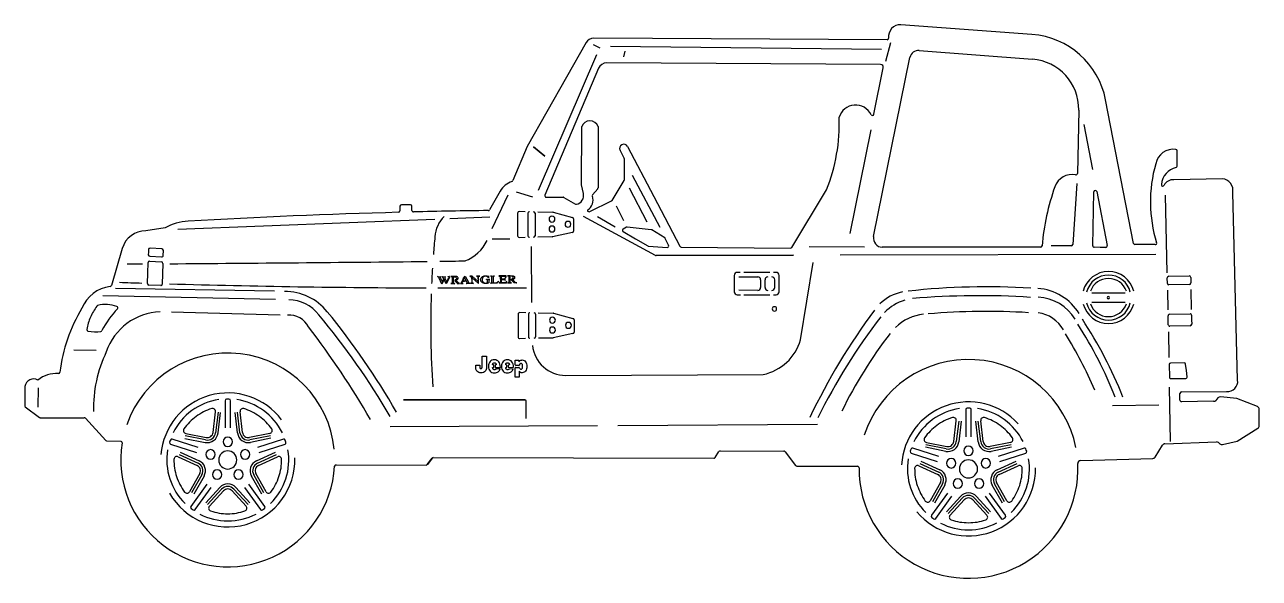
# Model space of a CAD drawing. Extents: x 0 to 420, y 0 to 188.
import ezdxf

# ---------------------------------------------------------------- set-up
doc = ezdxf.new("R2010")
doc.units = 0

msp = doc.modelspace()

# ---------------------------------------------------------------- linework, layer by layer
at = {"layer": 'BY_11'}
for p, q in [((342.619, 185.099), (298.004, 188.435)), ((190.938, 182.319), (170.91, 147.022)), ((193.369, 181.693), (195.619, 180.524)), ((293.334, 183.298), (193.564, 183.84)), ((199.291, 181.101), (291.447, 180.137)), ((294.513, 182.282), (292.778, 175.92)), ((194.489, 178.22), (174.648, 131.988)), ((204.091, 179.389), (203.685, 177.469)), ((288.748, 116.3), (301.098, 177.279)), ((304.271, 179.674), (323.518, 178.182)), ((323.518, 178.182), (342.765, 176.69)), ((195.16, 173.591), (176.945, 130.409)), ((291.065, 174.919), (197.94, 175.425)), ((288.84, 157.923), (292.04, 173.721)), ((377.152, 113.969), (367.671, 162.832)), ((358.503, 159.39), (358.062, 137.783)), ((189.429, 133.881), (189.449, 153.812)), ((195.01, 153.812), (195.01, 132.934)), ((287.787, 152.627), (280.663, 117.37)), ((360.258, 154.448), (363.178, 139.192)), ((170.91, 147.022), (166.042, 135.354)), ((205.05, 147.015), (213.938, 130.01)), ((173.083, 146.818), (176.914, 143.702)), ((176.914, 143.702), (173.083, 146.818)), ((203.912, 142.953), (202.489, 145.676)), ((392.02, 140.326), (392.02, 145.463)), ((203.969, 135.67), (203.969, 142.721)), ((199.807, 128.647), (203.897, 135.411)), ((206.656, 137.206), (216.014, 119.484)), ((357.886, 134.431), (356.473, 113.654)), ((407.363, 136.006), (390.875, 135.662)), ((161.719, 131.827), (158.126, 125.427)), ((159.022, 119.042), (164.418, 130.525)), ((167.198, 131.519), (172.679, 129.818)), ((190.036, 130.995), (189.429, 133.881)), ((194.891, 132.611), (193.171, 130.579)), ((211.714, 121.219), (205.74, 132.741)), ((260.919, 112.64), (272.709, 132.186)), ((363.304, 113.166), (363.678, 131.528)), ((364.669, 131.613), (368.234, 113.239)), ((388.608, 103.944), (388.051, 130.377)), ((412.572, 67.472), (410.912, 131.311)), ((127.642, 126.612), (127.642, 125.067)), ((129.68, 127.112), (128.142, 127.112)), ((131.218, 127.112), (129.68, 127.112)), ((131.718, 125.196), (131.718, 126.612)), ((177.405, 129.714), (183.178, 129.714)), ((183.429, 129.647), (187.374, 127.359)), ((192.185, 124.825), (199.599, 128.456)), ((203.836, 121.716), (201.243, 126.677)), ((213.938, 130.01), (222.827, 113.006)), ((52.127, 118.853), (139.544, 122.284)), ((144.56, 122.481), (158.238, 123.018)), ((167.663, 124.327), (167.663, 116.531)), ((170.277, 124.777), (168.17, 124.827)), ((171.183, 124.276), (171.183, 116.579)), ((173.582, 124.256), (173.582, 116.598)), ((174.496, 124.717), (179.597, 124.663)), ((179.722, 124.646), (186.33, 122.843)), ((186.699, 122.361), (186.699, 118.185)), ((189.927, 123.277), (214.493, 109.941)), ((191.479, 124.979), (191.715, 124.842)), ((200.852, 119.521), (194.832, 123.057)), ((47.759, 119.283), (41.223, 118.277)), ((186.307, 117.697), (179.551, 116.196)), ((203.533, 117.989), (207.723, 115.559)), ((204.677, 119.47), (203.547, 118.862)), ((213.062, 118.628), (204.97, 119.527)), ((217.684, 115.908), (213.264, 118.56)), ((158.996, 115.589), (164.973, 115.589)), ((168.17, 116.031), (170.214, 116.079)), ((179.449, 116.184), (174.575, 116.138)), ((207.723, 115.559), (211.913, 113.129)), ((218.994, 113.351), (217.878, 115.694)), ((384.534, 113.564), (377.643, 113.564)), ((33.179, 112.244), (29.501, 99.679)), ((42.073, 110.998), (42.045, 110.139)), ((42.1, 111.858), (42.073, 110.998)), ((42.519, 109.624), (46.589, 109.41)), ((46.696, 112.127), (42.626, 112.341)), ((47.115, 109.894), (47.169, 111.612)), ((172.236, 112.981), (172.384, 93.827)), ((212.131, 113.063), (218.509, 112.638)), ((214.733, 109.9), (261.482, 109.948)), ((261.482, 109.948), (214.733, 109.9)), ((223.266, 112.738), (260.486, 112.398)), ((285.704, 112.694), (266.817, 112.778)), ((384.72, 110.216), (277.374, 110.016)), ((345.545, 112.71), (291.689, 112.704)), ((355.974, 113.188), (349.116, 113.208)), ((365.772, 112.65), (363.802, 112.656)), ((367.742, 112.644), (365.772, 112.65)), ((41.848, 103.89), (41.96, 107.44)), ((42.486, 107.923), (46.556, 107.709)), ((47.03, 107.194), (46.806, 100.094)), ((263.897, 81.157), (268.151, 107.533)), ((41.736, 100.34), (41.848, 103.89)), ((140.586, 102.612), (140.462, 102.687)), ((140.462, 102.687), (141.568, 102.634)), ((140.637, 102.602), (140.586, 102.612)), ((140.681, 102.588), (140.637, 102.602)), ((140.856, 102.396), (140.681, 102.588)), ((140.942, 102.212), (140.856, 102.396)), ((141.903, 100.156), (140.942, 102.212)), ((141.568, 102.634), (141.322, 102.509)), ((141.322, 102.509), (141.326, 102.437)), ((141.326, 102.437), (141.379, 102.289)), ((141.379, 102.289), (141.425, 102.184)), ((141.425, 102.184), (142.062, 100.795)), ((142.675, 101.758), (141.903, 100.156)), ((141.997, 102.638), (141.952, 102.706)), ((141.952, 102.706), (143.092, 102.653)), ((142.152, 102.61), (141.997, 102.638)), ((142.062, 100.795), (142.57, 101.991)), ((142.269, 102.541), (142.152, 102.61)), ((142.472, 102.197), (142.269, 102.541)), ((142.57, 101.991), (142.472, 102.197)), ((143.412, 100.176), (142.675, 101.758)), ((142.859, 102.553), (142.852, 102.43)), ((142.852, 102.43), (142.906, 102.266)), ((143.092, 102.653), (142.859, 102.553)), ((142.906, 102.266), (142.952, 102.159)), ((142.952, 102.159), (143.573, 100.813)), ((144.358, 102.195), (143.412, 100.176)), ((143.573, 100.813), (144.155, 102.193)), ((143.902, 102.731), (144.423, 102.738)), ((144.086, 102.651), (143.902, 102.731)), ((144.181, 102.621), (144.086, 102.651)), ((144.155, 102.193), (144.23, 102.387)), ((144.23, 102.387), (144.181, 102.621)), ((144.518, 102.601), (144.358, 102.195)), ((146.103, 102.76), (144.962, 102.745)), ((144.962, 102.745), (145.078, 102.679)), ((145.078, 102.679), (145.161, 102.675)), ((145.161, 102.675), (145.295, 102.636)), ((145.295, 102.636), (145.397, 102.5)), ((145.397, 102.5), (145.416, 102.309)), ((145.416, 102.309), (145.437, 100.701)), ((145.857, 102.581), (145.964, 102.598)), ((145.87, 101.545), (145.857, 102.581)), ((145.872, 101.429), (145.87, 101.545)), ((145.881, 100.706), (145.872, 101.429)), ((145.964, 102.598), (146.143, 102.617)), ((146.337, 102.759), (146.103, 102.76)), ((146.143, 102.617), (146.358, 102.613)), ((146.387, 101.588), (146.319, 101.304)), ((146.319, 101.304), (147.277, 100.283)), ((146.538, 102.751), (146.337, 102.759)), ((146.358, 102.613), (146.487, 102.587)), ((146.54, 101.638), (146.387, 101.588)), ((146.487, 102.587), (146.6, 102.543)), ((146.706, 102.735), (146.538, 102.751)), ((146.764, 101.79), (146.54, 101.638)), ((146.6, 102.543), (146.78, 102.403)), ((146.651, 101.486), (146.835, 101.529)), ((147.309, 100.782), (146.651, 101.486)), ((146.842, 102.711), (146.706, 102.735)), ((146.833, 101.884), (146.764, 101.79)), ((146.78, 102.403), (146.874, 102.213)), ((146.874, 101.988), (146.833, 101.884)), ((146.835, 101.529), (146.994, 101.585)), ((146.956, 102.677), (146.842, 102.711)), ((146.874, 102.213), (146.887, 102.102)), ((146.887, 102.102), (146.874, 101.988)), ((147.159, 102.573), (146.956, 102.677)), ((146.994, 101.585), (147.126, 101.652)), ((147.126, 101.652), (147.233, 101.732)), ((147.321, 102.422), (147.159, 102.573)), ((147.233, 101.732), (147.315, 101.821)), ((147.315, 101.821), (147.407, 102.022)), ((147.406, 102.237), (147.321, 102.422)), ((147.417, 102.133), (147.406, 102.237)), ((147.407, 102.022), (147.417, 102.133)), ((148.618, 100.797), (148.549, 100.672)), ((149.191, 101.892), (148.618, 100.797)), ((148.722, 100.574), (149.014, 101.138)), ((149.014, 101.138), (149.546, 101.145)), ((149.086, 101.275), (149.295, 101.672)), ((149.482, 101.28), (149.086, 101.275)), ((149.295, 101.672), (149.191, 101.892)), ((149.31, 102.118), (149.779, 102.864)), ((149.414, 101.898), (149.31, 102.118)), ((149.62, 102.288), (149.414, 101.898)), ((149.546, 101.145), (149.482, 101.28)), ((150.161, 101.289), (149.62, 102.288)), ((149.706, 101.283), (150.161, 101.289)), ((149.771, 101.148), (149.706, 101.283)), ((150.235, 101.154), (149.771, 101.148)), ((149.779, 102.864), (150.902, 100.804)), ((150.427, 100.798), (150.235, 101.154)), ((150.468, 100.717), (150.427, 100.798)), ((150.902, 100.804), (151.029, 100.599)), ((152.251, 102.839), (151.401, 102.828)), ((151.401, 102.828), (151.523, 102.758)), ((151.523, 102.758), (151.608, 102.745)), ((151.608, 102.745), (151.728, 102.711)), ((151.728, 102.711), (151.776, 102.692)), ((151.776, 102.692), (151.815, 102.673)), ((151.815, 102.673), (151.961, 102.565)), ((151.961, 102.565), (152.049, 100.776)), ((152.252, 100.779), (152.232, 102.314)), ((152.232, 102.314), (154.326, 100.333)), ((154.199, 100.993), (152.251, 102.839)), ((154.822, 102.805), (153.731, 102.858)), ((153.731, 102.858), (153.84, 102.793)), ((153.84, 102.793), (153.926, 102.789)), ((153.926, 102.789), (154.061, 102.752)), ((154.061, 102.752), (154.161, 102.619)), ((154.161, 102.619), (154.18, 102.432)), ((154.18, 102.432), (154.199, 100.993)), ((154.326, 100.333), (154.383, 102.435)), ((154.383, 102.435), (154.393, 102.607)), ((154.393, 102.607), (154.477, 102.746)), ((154.477, 102.746), (154.618, 102.796)), ((154.618, 102.796), (154.822, 102.805)), ((155.074, 101.591), (155.084, 101.753)), ((155.099, 101.371), (155.074, 101.591)), ((155.084, 101.753), (155.119, 101.913)), ((155.168, 101.165), (155.099, 101.371)), ((155.119, 101.913), (155.179, 102.069)), ((155.281, 100.972), (155.168, 101.165)), ((155.179, 102.069), (155.263, 102.223)), ((155.263, 102.223), (155.39, 102.393)), ((155.438, 100.793), (155.281, 100.972)), ((155.39, 102.393), (155.54, 102.543)), ((155.704, 100.595), (155.438, 100.793)), ((155.54, 102.543), (155.711, 102.673)), ((155.618, 101.887), (155.604, 101.675)), ((155.604, 101.675), (155.617, 101.501)), ((155.617, 101.501), (155.652, 101.335)), ((155.664, 102.084), (155.618, 101.887)), ((155.652, 101.335), (155.708, 101.177)), ((155.744, 102.267), (155.664, 102.084)), ((155.708, 101.177), (155.786, 101.027)), ((155.711, 102.673), (155.905, 102.783)), ((155.856, 102.436), (155.744, 102.267)), ((155.786, 101.027), (155.881, 100.891)), ((156.027, 102.603), (155.856, 102.436)), ((155.881, 100.891), (155.989, 100.775)), ((155.905, 102.783), (156.084, 102.855)), ((156.235, 102.723), (156.027, 102.603)), ((156.084, 102.855), (156.279, 102.908)), ((156.48, 102.797), (156.235, 102.723)), ((156.279, 102.908), (156.49, 102.941)), ((156.762, 102.824), (156.48, 102.797)), ((156.49, 102.941), (156.801, 102.954)), ((156.973, 102.814), (156.762, 102.824)), ((156.801, 102.954), (156.957, 102.944)), ((156.957, 102.944), (157.106, 102.922)), ((157.164, 102.775), (156.973, 102.814)), ((157.134, 101.701), (157.045, 101.769)), ((157.045, 101.769), (158.203, 101.717)), ((157.106, 102.922), (157.199, 102.902)), ((157.266, 101.688), (157.134, 101.701)), ((157.334, 102.71), (157.164, 102.775)), ((157.199, 102.902), (157.306, 102.876)), ((157.31, 101.675), (157.266, 101.688)), ((157.306, 102.876), (157.488, 102.827)), ((157.376, 101.638), (157.31, 101.675)), ((157.486, 102.618), (157.334, 102.71)), ((157.423, 101.587), (157.376, 101.638)), ((157.46, 101.426), (157.423, 101.587)), ((157.473, 100.618), (157.46, 101.426)), ((157.58, 102.536), (157.486, 102.618)), ((157.488, 102.827), (157.574, 102.809)), ((157.574, 102.809), (157.601, 102.807)), ((157.742, 102.318), (157.58, 102.536)), ((157.601, 102.807), (157.622, 102.809)), ((157.622, 102.809), (157.642, 102.815)), ((157.642, 102.815), (157.66, 102.825)), ((157.66, 102.825), (157.677, 102.839)), ((157.677, 102.839), (157.691, 102.859)), ((157.691, 102.859), (157.702, 102.887)), ((157.702, 102.887), (157.71, 102.923)), ((157.71, 102.923), (157.799, 102.968)), ((157.809, 102.182), (157.742, 102.318)), ((157.799, 102.968), (157.809, 102.182)), ((157.917, 101.439), (157.915, 101.347)), ((157.915, 101.347), (157.925, 100.583)), ((157.938, 101.574), (157.917, 101.439)), ((158.052, 101.691), (157.938, 101.574)), ((158.203, 101.717), (158.052, 101.691)), ((158.53, 102.853), (158.413, 102.919)), ((158.413, 102.919), (159.833, 102.87)), ((158.613, 102.849), (158.53, 102.853)), ((158.747, 102.81), (158.613, 102.849)), ((158.849, 102.673), (158.747, 102.81)), ((158.868, 102.483), (158.849, 102.673)), ((158.889, 100.875), (158.868, 102.483)), ((158.879, 100.7), (158.889, 100.875)), ((159.313, 102.549), (159.312, 102.448)), ((159.312, 102.448), (159.336, 100.811)), ((159.319, 102.629), (159.313, 102.549)), ((159.329, 102.689), (159.319, 102.629)), ((159.345, 102.728), (159.329, 102.689)), ((159.336, 100.811), (159.355, 100.707)), ((159.481, 102.827), (159.345, 102.728)), ((159.619, 102.858), (159.481, 102.827)), ((159.833, 102.87), (159.619, 102.858)), ((160.696, 100.715), (160.822, 100.808)), ((160.822, 100.808), (160.941, 100.949)), ((161.136, 101.138), (160.875, 100.459)), ((160.941, 100.949), (161, 101.042)), ((161, 101.042), (161.136, 101.138)), ((163.732, 102.988), (161.31, 102.956)), ((161.31, 102.956), (161.421, 102.891)), ((161.421, 102.891), (161.512, 102.887)), ((161.512, 102.887), (161.65, 102.851)), ((161.65, 102.851), (161.747, 102.719)), ((161.747, 102.719), (161.764, 102.529)), ((161.764, 102.529), (161.785, 100.912)), ((161.785, 100.912), (161.781, 100.758)), ((162.204, 102.832), (163.066, 102.843)), ((162.217, 101.848), (162.204, 102.832)), ((162.907, 101.857), (162.217, 101.848)), ((162.219, 101.712), (162.909, 101.721)), ((162.232, 100.816), (162.219, 101.712)), ((162.242, 100.715), (162.232, 100.816)), ((163.031, 101.863), (162.907, 101.857)), ((162.909, 101.721), (163.001, 101.72)), ((163.001, 101.72), (163.148, 101.703)), ((163.21, 101.897), (163.031, 101.863)), ((163.066, 102.843), (163.174, 102.842)), ((163.148, 101.703), (163.202, 101.687)), ((163.174, 102.842), (163.338, 102.83)), ((163.202, 101.687), (163.246, 101.667)), ((163.319, 101.976), (163.21, 101.897)), ((163.246, 101.667), (163.284, 101.644)), ((163.284, 101.644), (163.374, 101.505)), ((163.385, 102.127), (163.319, 101.976)), ((163.338, 102.83), (163.447, 102.798)), ((163.374, 101.505), (163.409, 101.357)), ((163.482, 102.227), (163.385, 102.127)), ((163.409, 101.357), (163.482, 102.227)), ((163.447, 102.798), (163.495, 102.772)), ((163.495, 102.772), (163.536, 102.742)), ((163.536, 102.742), (163.629, 102.604)), ((163.714, 100.841), (163.586, 100.735)), ((163.629, 102.604), (163.682, 102.439)), ((163.682, 102.439), (163.732, 102.988)), ((163.859, 101.015), (163.714, 100.841)), ((163.761, 100.496), (164.025, 101.124)), ((164.025, 101.124), (163.859, 101.015)), ((165.195, 103.007), (164.194, 102.994)), ((164.194, 102.994), (164.31, 102.928)), ((164.31, 102.928), (164.527, 102.885)), ((164.527, 102.885), (164.629, 102.749)), ((164.629, 102.749), (164.648, 102.558)), ((164.648, 102.558), (164.669, 100.95)), ((164.669, 100.95), (164.659, 100.773)), ((165.089, 102.83), (165.197, 102.847)), ((165.141, 101.794), (165.089, 102.83)), ((165.104, 101.678), (165.219, 101.675)), ((165.113, 100.955), (165.104, 101.678)), ((165.131, 100.763), (165.113, 100.955)), ((165.159, 101.794), (165.141, 101.794)), ((165.175, 101.794), (165.159, 101.794)), ((165.191, 101.794), (165.175, 101.794)), ((165.218, 101.793), (165.191, 101.794)), ((165.197, 102.847), (165.195, 103.007)), ((165.218, 101.793), (165.217, 101.793)), ((165.217, 101.793), (165.218, 101.793)), ((165.219, 101.675), (165.218, 101.793)), ((165.465, 102.869), (165.463, 103.008)), ((165.463, 103.008), (165.569, 103.008)), ((165.59, 102.862), (165.465, 102.869)), ((165.484, 101.814), (165.619, 101.837)), ((165.487, 101.621), (165.484, 101.814)), ((166.509, 100.531), (165.487, 101.621)), ((165.569, 103.008), (165.77, 103)), ((165.719, 102.836), (165.59, 102.862)), ((165.619, 101.837), (165.772, 101.887)), ((165.832, 102.792), (165.719, 102.836)), ((165.77, 103), (165.938, 102.984)), ((165.772, 101.887), (165.996, 102.039)), ((166.012, 102.651), (165.832, 102.792)), ((166.067, 101.778), (165.883, 101.735)), ((165.883, 101.735), (166.541, 101.031)), ((165.938, 102.984), (166.074, 102.96)), ((165.996, 102.039), (166.065, 102.133)), ((166.106, 102.462), (166.012, 102.651)), ((166.065, 102.133), (166.106, 102.237)), ((166.226, 101.834), (166.067, 101.778)), ((166.074, 102.96), (166.188, 102.926)), ((166.119, 102.351), (166.106, 102.462)), ((166.106, 102.237), (166.119, 102.351)), ((166.188, 102.926), (166.391, 102.822)), ((166.358, 101.901), (166.226, 101.834)), ((166.465, 101.981), (166.358, 101.901)), ((166.391, 102.822), (166.553, 102.671)), ((166.547, 102.07), (166.465, 101.981)), ((166.541, 101.031), (166.65, 100.918)), ((166.639, 102.271), (166.547, 102.07)), ((166.553, 102.671), (166.638, 102.486)), ((166.638, 102.486), (166.649, 102.382)), ((166.649, 102.382), (166.639, 102.271)), ((166.65, 100.918), (166.844, 100.756)), ((241.362, 103.122), (241.362, 97.504)), ((243.391, 104.102), (242.362, 104.122)), ((242.881, 102.642), (249.313, 102.622)), ((253.485, 104.102), (244.588, 104.102)), ((250.313, 101.622), (250.313, 99.014)), ((251.812, 99.014), (251.812, 101.622)), ((255.597, 104.122), (254.742, 104.102)), ((255.101, 98.997), (255.101, 101.622)), ((256.597, 97.504), (256.597, 103.122)), ((388.664, 100.386), (388.624, 102.275)), ((389.114, 102.786), (396.105, 102.928)), ((396.615, 102.439), (396.634, 101.494)), ((396.634, 101.494), (396.654, 100.55)), ((84.939, 97.694), (30.935, 98.642)), ((46.279, 99.611), (42.209, 99.825)), ((145.2, 100.329), (144.993, 100.32)), ((144.993, 100.32), (146.336, 100.27)), ((145.342, 100.382), (145.2, 100.329)), ((145.413, 100.466), (145.342, 100.382)), ((145.427, 100.524), (145.413, 100.466)), ((145.437, 100.701), (145.427, 100.524)), ((145.899, 100.514), (145.881, 100.706)), ((145.949, 100.412), (145.899, 100.514)), ((145.999, 100.378), (145.949, 100.412)), ((146.13, 100.34), (145.999, 100.378)), ((146.212, 100.336), (146.13, 100.34)), ((146.336, 100.27), (146.212, 100.336)), ((147.277, 100.283), (147.874, 100.29)), ((147.418, 100.67), (147.309, 100.782)), ((147.612, 100.507), (147.418, 100.67)), ((147.784, 100.421), (147.612, 100.507)), ((147.874, 100.396), (147.784, 100.421)), ((147.874, 100.29), (147.874, 100.396)), ((148.323, 100.413), (148.268, 100.295)), ((148.268, 100.295), (149.099, 100.306)), ((148.483, 100.57), (148.323, 100.413)), ((148.549, 100.672), (148.483, 100.57)), ((148.994, 100.38), (148.773, 100.435)), ((149.099, 100.306), (148.994, 100.38)), ((150.206, 100.388), (150.292, 100.394)), ((151.446, 100.337), (150.206, 100.388)), ((150.292, 100.394), (150.418, 100.42)), ((150.418, 100.42), (150.458, 100.44)), ((150.458, 100.44), (150.487, 100.463)), ((150.516, 100.59), (150.468, 100.717)), ((150.487, 100.463), (150.507, 100.488)), ((150.507, 100.488), (150.519, 100.515)), ((150.523, 100.545), (150.516, 100.59)), ((150.519, 100.515), (150.523, 100.545)), ((151.029, 100.599), (151.144, 100.482)), ((151.144, 100.482), (151.274, 100.426)), ((151.274, 100.426), (151.446, 100.404)), ((151.446, 100.404), (151.446, 100.337)), ((151.81, 100.414), (151.61, 100.406)), ((151.61, 100.406), (152.701, 100.353)), ((151.952, 100.464), (151.81, 100.414)), ((152.023, 100.545), (151.952, 100.464)), ((152.038, 100.603), (152.023, 100.545)), ((152.049, 100.776), (152.038, 100.603)), ((152.269, 100.592), (152.252, 100.779)), ((152.317, 100.49), (152.269, 100.592)), ((152.367, 100.458), (152.317, 100.49)), ((152.502, 100.422), (152.367, 100.458)), ((152.587, 100.418), (152.502, 100.422)), ((152.701, 100.353), (152.587, 100.418)), ((156.024, 100.454), (155.704, 100.595)), ((155.989, 100.775), (156.111, 100.679)), ((156.398, 100.373), (156.024, 100.454)), ((156.111, 100.679), (156.245, 100.602)), ((156.245, 100.602), (156.388, 100.544)), ((156.388, 100.544), (156.532, 100.504)), ((156.825, 100.349), (156.398, 100.373)), ((156.532, 100.504), (156.678, 100.48)), ((156.678, 100.48), (156.911, 100.477)), ((156.98, 100.355), (156.825, 100.349)), ((156.911, 100.477), (157.078, 100.496)), ((157.128, 100.366), (156.98, 100.355)), ((157.078, 100.496), (157.241, 100.533)), ((157.268, 100.385), (157.128, 100.366)), ((157.241, 100.533), (157.397, 100.586)), ((157.401, 100.41), (157.268, 100.385)), ((157.397, 100.586), (157.473, 100.618)), ((157.531, 100.442), (157.401, 100.41)), ((157.661, 100.481), (157.531, 100.442)), ((157.793, 100.528), (157.661, 100.481)), ((157.925, 100.583), (157.793, 100.528)), ((158.445, 100.494), (158.652, 100.503)), ((160.875, 100.459), (158.445, 100.494)), ((158.652, 100.503), (158.794, 100.556)), ((158.794, 100.556), (158.864, 100.641)), ((158.864, 100.641), (158.879, 100.7)), ((159.355, 100.707), (159.371, 100.673)), ((159.371, 100.673), (159.387, 100.655)), ((159.387, 100.655), (159.407, 100.64)), ((159.407, 100.64), (159.431, 100.628)), ((159.431, 100.628), (159.458, 100.617)), ((159.458, 100.617), (159.502, 100.61)), ((159.502, 100.61), (159.577, 100.605)), ((159.577, 100.605), (159.683, 100.603)), ((159.683, 100.603), (159.819, 100.604)), ((159.819, 100.604), (160.049, 100.607)), ((160.049, 100.607), (160.217, 100.612)), ((160.217, 100.612), (160.357, 100.621)), ((160.357, 100.621), (160.557, 100.655)), ((160.557, 100.655), (160.696, 100.715)), ((161.506, 100.537), (161.341, 100.532)), ((161.341, 100.532), (163.761, 100.496)), ((161.611, 100.558), (161.506, 100.537)), ((161.695, 100.594), (161.611, 100.558)), ((161.723, 100.615), (161.695, 100.594)), ((161.745, 100.64), (161.723, 100.615)), ((161.762, 100.668), (161.745, 100.64)), ((161.773, 100.705), (161.762, 100.668)), ((161.781, 100.758), (161.773, 100.705)), ((162.25, 100.689), (162.242, 100.715)), ((162.261, 100.672), (162.25, 100.689)), ((162.275, 100.658), (162.261, 100.672)), ((162.293, 100.645), (162.275, 100.658)), ((162.315, 100.634), (162.293, 100.645)), ((162.343, 100.626), (162.315, 100.634)), ((162.382, 100.62), (162.343, 100.626)), ((162.432, 100.616), (162.382, 100.62)), ((162.492, 100.616), (162.432, 100.616)), ((163.026, 100.623), (162.492, 100.616)), ((163.149, 100.626), (163.026, 100.623)), ((163.341, 100.643), (163.149, 100.626)), ((163.47, 100.675), (163.341, 100.643)), ((163.586, 100.735), (163.47, 100.675)), ((164.432, 100.578), (164.225, 100.569)), ((164.225, 100.569), (165.568, 100.519)), ((164.574, 100.631), (164.432, 100.578)), ((164.645, 100.715), (164.574, 100.631)), ((164.659, 100.773), (164.645, 100.715)), ((165.23, 100.627), (165.131, 100.763)), ((165.362, 100.589), (165.23, 100.627)), ((165.444, 100.585), (165.362, 100.589)), ((165.568, 100.519), (165.444, 100.585)), ((167.348, 100.542), (166.509, 100.531)), ((166.844, 100.756), (167.016, 100.67)), ((167.016, 100.67), (167.114, 100.642)), ((167.114, 100.642), (167.225, 100.622)), ((167.225, 100.622), (167.348, 100.542)), ((249.313, 98.014), (242.872, 98.034)), ((374.282, 97.071), (362.981, 97.071)), ((388.732, 98.093), (388.874, 91.338)), ((396.164, 100.04), (389.174, 99.897)), ((396.681, 98.251), (396.791, 91.467)), ((85.365, 94.846), (26.617, 96.09)), ((242.334, 96.505), (243.431, 96.524)), ((244.568, 96.524), (253.485, 96.524)), ((254.742, 96.524), (255.597, 96.504)), ((362.987, 94.043), (374.276, 94.043)), ((49.956, 90.659), (86.948, 89.676)), ((167.82, 89.931), (167.82, 82.136)), ((170.433, 90.382), (168.327, 90.431)), ((171.339, 89.881), (171.339, 82.184)), ((173.738, 89.861), (173.738, 82.202)), ((174.656, 90.321), (179.753, 90.268)), ((179.878, 90.251), (186.487, 88.448)), ((388.961, 86.306), (388.896, 89.367)), ((389.386, 89.878), (396.368, 90.02)), ((396.878, 89.53), (396.909, 88)), ((186.855, 87.966), (186.855, 83.79)), ((396.451, 85.959), (389.471, 85.816)), ((396.909, 88), (396.941, 86.469)), ((168.326, 81.636), (170.37, 81.683)), ((179.605, 81.788), (174.731, 81.742)), ((186.463, 83.302), (179.707, 81.8)), ((389.031, 83.931), (389.216, 75.165)), ((16.684, 77.806), (24.314, 77.662)), ((155.574, 72.103), (155.574, 75.657)), ((155.574, 75.657), (157.117, 75.657)), ((157.117, 75.657), (157.117, 71.918)), ((153.393, 72.171), (153.395, 72.255)), ((153.421, 71.595), (153.393, 72.171)), ((153.395, 72.255), (153.399, 72.356)), ((153.399, 72.356), (153.404, 72.497)), ((153.404, 72.497), (154.771, 72.497)), ((153.505, 71.156), (153.421, 71.595)), ((154.771, 72.497), (154.771, 71.981)), ((154.771, 71.981), (154.777, 71.822)), ((154.777, 71.822), (154.793, 71.688)), ((154.793, 71.688), (154.861, 71.497)), ((154.861, 71.497), (154.982, 71.392)), ((154.982, 71.392), (155.163, 71.357)), ((155.163, 71.357), (155.356, 71.396)), ((155.356, 71.396), (155.419, 71.453)), ((155.419, 71.453), (155.482, 71.511)), ((155.482, 71.511), (155.522, 71.606)), ((155.522, 71.606), (155.551, 71.736)), ((155.551, 71.736), (155.568, 71.902)), ((155.568, 71.902), (155.574, 72.103)), ((157.087, 71.465), (156.995, 71.07)), ((157.117, 71.918), (157.087, 71.465)), ((157.774, 72.607), (157.74, 72.117)), ((157.74, 72.117), (157.774, 71.647)), ((157.877, 73.043), (157.774, 72.607)), ((157.774, 71.647), (157.874, 71.228)), ((158.049, 73.425), (157.877, 73.043)), ((158.289, 73.751), (158.049, 73.425)), ((158.587, 74.013), (158.289, 73.751)), ((158.936, 74.201), (158.587, 74.013)), ((159.334, 74.313), (158.936, 74.201)), ((159.154, 72.619), (159.169, 72.788)), ((159.415, 72.619), (159.154, 72.619)), ((159.161, 71.702), (159.154, 71.796)), ((159.154, 71.796), (159.415, 71.796)), ((159.168, 71.609), (159.161, 71.702)), ((159.203, 71.444), (159.168, 71.609)), ((159.169, 72.788), (159.203, 72.937)), ((159.203, 72.937), (159.256, 73.067)), ((159.257, 71.303), (159.203, 71.444)), ((159.256, 73.067), (159.327, 73.177)), ((159.327, 73.177), (159.517, 73.328)), ((159.781, 74.35), (159.334, 74.313)), ((159.517, 73.328), (159.634, 73.366)), ((159.615, 71.996), (159.615, 72.419)), ((159.634, 73.366), (159.765, 73.378)), ((159.765, 73.378), (159.907, 73.366)), ((160.228, 74.31), (159.781, 74.35)), ((159.907, 73.366), (160.032, 73.331)), ((159.975, 72.419), (159.975, 71.998)), ((160.032, 73.331), (160.138, 73.271)), ((160.138, 73.271), (160.299, 73.082)), ((160.411, 72.619), (160.175, 72.619)), ((160.175, 71.798), (161.802, 71.8)), ((160.624, 74.188), (160.228, 74.31)), ((160.299, 73.082), (160.354, 72.951)), ((160.354, 72.951), (160.391, 72.797)), ((160.391, 72.797), (160.411, 72.619)), ((160.969, 73.984), (160.624, 74.188)), ((161.263, 73.699), (160.969, 73.984)), ((161.499, 73.342), (161.263, 73.699)), ((161.667, 72.923), (161.499, 73.342)), ((161.768, 72.44), (161.667, 72.923)), ((161.802, 71.8), (161.768, 72.44)), ((162.228, 72.607), (162.194, 72.117)), ((162.194, 72.117), (162.227, 71.647)), ((162.227, 71.647), (162.328, 71.228)), ((162.331, 73.043), (162.228, 72.607)), ((162.502, 73.425), (162.331, 73.043)), ((162.742, 73.751), (162.502, 73.425)), ((163.041, 74.013), (162.742, 73.751)), ((163.39, 74.201), (163.041, 74.013)), ((163.787, 74.313), (163.39, 74.201)), ((163.608, 72.619), (163.615, 72.703)), ((163.823, 72.619), (163.608, 72.619)), ((163.622, 71.609), (163.608, 71.796)), ((163.608, 71.796), (163.823, 71.796)), ((163.615, 72.703), (163.623, 72.788)), ((163.656, 71.444), (163.622, 71.609)), ((163.623, 72.788), (163.657, 72.937)), ((163.711, 71.303), (163.656, 71.444)), ((163.657, 72.937), (163.709, 73.067)), ((163.709, 73.067), (163.78, 73.177)), ((163.78, 73.177), (163.868, 73.265)), ((164.235, 74.35), (163.787, 74.313)), ((163.868, 73.265), (163.97, 73.328)), ((163.97, 73.328), (164.087, 73.366)), ((164.023, 71.996), (164.023, 72.419)), ((164.087, 73.366), (164.219, 73.378)), ((164.219, 73.378), (164.361, 73.366)), ((164.681, 74.31), (164.235, 74.35)), ((164.361, 73.366), (164.485, 73.331)), ((164.476, 72.419), (164.476, 71.998)), ((164.485, 73.331), (164.592, 73.271)), ((164.592, 73.271), (164.681, 73.188)), ((164.865, 72.619), (164.676, 72.619)), ((164.677, 71.798), (166.256, 71.895)), ((165.077, 74.188), (164.681, 74.31)), ((164.681, 73.188), (164.753, 73.082)), ((164.753, 73.082), (164.808, 72.951)), ((164.808, 72.951), (164.845, 72.797)), ((164.845, 72.797), (164.865, 72.619)), ((165.423, 73.984), (165.077, 74.188)), ((165.717, 73.699), (165.423, 73.984)), ((165.953, 73.342), (165.717, 73.699)), ((166.121, 72.923), (165.953, 73.342)), ((166.222, 72.44), (166.121, 72.923)), ((166.256, 71.895), (166.222, 72.44)), ((166.843, 72.653), (166.843, 74.201)), ((166.843, 74.201), (168.093, 74.201)), ((166.843, 68.464), (166.843, 71.609)), ((168.065, 72.453), (167.043, 72.453)), ((167.043, 71.809), (168.079, 71.809)), ((168.093, 74.201), (168.093, 73.677)), ((168.093, 73.677), (168.201, 73.829)), ((168.201, 73.829), (168.318, 73.959)), ((168.294, 72.734), (168.258, 72.601)), ((168.355, 72.865), (168.294, 72.734)), ((168.296, 71.578), (168.359, 71.448)), ((168.318, 73.959), (168.444, 74.068)), ((168.539, 73.036), (168.355, 72.865)), ((168.359, 71.448), (168.54, 71.275)), ((168.444, 74.068), (168.579, 74.156)), ((168.662, 73.079), (168.539, 73.036)), ((168.579, 74.156), (168.724, 74.223)), ((168.806, 73.093), (168.662, 73.079)), ((168.724, 74.223), (168.883, 74.271)), ((168.941, 73.079), (168.806, 73.093)), ((168.883, 74.271), (169.055, 74.3)), ((169.058, 73.035), (168.941, 73.079)), ((169.055, 74.3), (169.241, 74.31)), ((169.237, 72.858), (169.058, 73.035)), ((169.146, 71.348), (169.229, 71.45)), ((169.229, 71.45), (169.294, 71.581)), ((169.298, 72.726), (169.237, 72.858)), ((169.241, 74.31), (169.569, 74.272)), ((169.294, 71.581), (169.34, 71.74)), ((169.342, 72.562), (169.298, 72.726)), ((169.34, 71.74), (169.368, 71.928)), ((169.369, 72.368), (169.342, 72.562)), ((169.368, 71.928), (169.378, 72.144)), ((169.373, 72.256), (169.369, 72.368)), ((169.378, 72.144), (169.373, 72.256)), ((169.569, 74.272), (169.865, 74.16)), ((169.865, 74.16), (170.128, 73.973)), ((170.128, 73.973), (170.359, 73.711)), ((170.359, 73.711), (170.547, 73.388)), ((170.547, 73.388), (170.681, 73.018)), ((170.681, 73.018), (170.761, 72.602)), ((170.761, 71.667), (170.681, 71.246)), ((170.761, 72.602), (170.788, 72.139)), ((170.788, 72.139), (170.761, 71.667)), ((389.247, 72.755), (389.338, 68.45)), ((394.366, 73.36), (389.736, 73.265)), ((395.158, 70.778), (394.872, 72.926)), ((153.647, 70.786), (153.505, 71.156)), ((153.845, 70.485), (153.647, 70.786)), ((154.1, 70.251), (153.845, 70.485)), ((154.413, 70.085), (154.1, 70.251)), ((154.784, 69.985), (154.413, 70.085)), ((155.214, 69.951), (154.784, 69.985)), ((155.65, 69.983), (155.214, 69.951)), ((156.032, 70.077), (155.65, 69.983)), ((156.358, 70.233), (156.032, 70.077)), ((156.63, 70.453), (156.358, 70.233)), ((156.843, 70.733), (156.63, 70.453)), ((156.995, 71.07), (156.843, 70.733)), ((157.874, 71.228), (158.042, 70.859)), ((158.042, 70.859), (158.277, 70.541)), ((158.277, 70.541), (158.569, 70.285)), ((158.569, 70.285), (158.907, 70.102)), ((158.907, 70.102), (159.293, 69.992)), ((159.426, 71.093), (159.257, 71.303)), ((159.293, 69.992), (159.726, 69.956)), ((159.536, 71.026), (159.426, 71.093)), ((159.662, 70.986), (159.536, 71.026)), ((159.904, 70.979), (159.662, 70.986)), ((159.726, 69.956), (160.115, 69.977)), ((160.076, 71.023), (159.904, 70.979)), ((160.212, 71.11), (160.076, 71.023)), ((160.115, 69.977), (160.464, 70.042)), ((160.306, 71.24), (160.212, 71.11)), ((160.337, 71.321), (160.306, 71.24)), ((161.689, 71.321), (160.337, 71.321)), ((160.464, 70.042), (160.773, 70.15)), ((160.773, 70.15), (161.042, 70.302)), ((161.042, 70.302), (161.269, 70.495)), ((161.269, 70.495), (161.453, 70.729)), ((161.453, 70.729), (161.592, 71.005)), ((161.592, 71.005), (161.689, 71.321)), ((162.328, 71.228), (162.496, 70.859)), ((162.496, 70.859), (162.73, 70.541)), ((162.73, 70.541), (163.022, 70.285)), ((163.022, 70.285), (163.361, 70.102)), ((163.361, 70.102), (163.747, 69.992)), ((163.786, 71.186), (163.711, 71.303)), ((163.747, 69.992), (164.18, 69.956)), ((163.989, 71.026), (163.786, 71.186)), ((164.116, 70.986), (163.989, 71.026)), ((164.258, 70.973), (164.116, 70.986)), ((164.18, 69.956), (164.569, 69.977)), ((164.358, 70.979), (164.258, 70.973)), ((164.53, 71.023), (164.358, 70.979)), ((164.666, 71.11), (164.53, 71.023)), ((164.569, 69.977), (164.918, 70.042)), ((164.76, 71.24), (164.666, 71.11)), ((166.142, 71.321), (164.76, 71.24)), ((164.918, 70.042), (165.227, 70.15)), ((165.227, 70.15), (165.496, 70.302)), ((165.496, 70.302), (165.723, 70.495)), ((165.723, 70.495), (165.906, 70.729)), ((165.906, 70.729), (166.046, 71.005)), ((166.046, 71.005), (166.142, 71.321)), ((168.214, 68.464), (166.843, 68.464)), ((168.309, 70.36), (168.214, 70.485)), ((168.214, 70.485), (168.214, 68.464)), ((168.411, 70.253), (168.309, 70.36)), ((168.521, 70.163), (168.411, 70.253)), ((168.639, 70.091), (168.521, 70.163)), ((168.54, 71.275), (168.658, 71.232)), ((168.767, 70.036), (168.639, 70.091)), ((168.658, 71.232), (168.794, 71.217)), ((168.905, 69.996), (168.767, 70.036)), ((168.794, 71.217), (168.928, 71.232)), ((169.054, 69.973), (168.905, 69.996)), ((168.928, 71.232), (169.046, 71.275)), ((169.046, 71.275), (169.146, 71.348)), ((169.213, 69.965), (169.054, 69.973)), ((169.555, 70.002), (169.213, 69.965)), ((169.861, 70.112), (169.555, 70.002)), ((170.129, 70.297), (169.861, 70.112)), ((170.361, 70.555), (170.129, 70.297)), ((170.548, 70.875), (170.361, 70.555)), ((170.681, 71.246), (170.548, 70.875)), ((184.041, 69.039), (251.227, 69.37)), ((389.848, 67.96), (394.959, 68.064)), ((395.445, 68.63), (395.158, 70.778)), ((0.1, 65.233), (0, 58.827)), ((4.608, 58.226), (4.647, 64.782)), ((389.735, 46.601), (389.39, 65.037)), ((393.43, 63.434), (408.818, 63.574)), ((68.181, 60.466), (68.2, 51.175)), ((69.961, 51.177), (69.981, 60.466)), ((170.092, 60.763), (128.857, 60.724)), ((170.092, 60.724), (128.857, 60.763)), ((128.857, 60.763), (170.092, 60.724)), ((128.857, 60.724), (170.092, 60.724)), ((170.573, 54.351), (170.592, 60.244)), ((385.726, 58.952), (369.991, 58.735)), ((392.935, 60.614), (392.935, 62.934)), ((404.403, 60.253), (393.441, 60.114)), ((405.883, 61.402), (405.127, 60.577)), ((412.288, 61.21), (406.715, 61.721)), ((419.312, 58.427), (412.288, 61.21)), ((0.198, 58.421), (5.016, 54.778)), ((5.317, 54.677), (20.264, 54.677)), ((64.085, 49.664), (64.909, 56.69)), ((65.773, 56.589), (64.929, 49.565)), ((65.774, 49.465), (66.578, 56.494)), ((72.388, 49.465), (71.553, 56.491)), ((73.232, 49.564), (72.428, 56.593)), ((74.076, 49.663), (73.252, 56.69)), ((320.115, 57.415), (320.134, 48.124)), ((321.895, 48.126), (321.915, 57.415)), ((419.937, 51.922), (419.937, 57.479)), ((20.632, 54.516), (27.63, 46.915)), ((194.814, 51.893), (124.329, 51.511)), ((269.616, 52.298), (201.708, 51.93)), ((316.019, 46.613), (316.843, 53.639)), ((317.707, 53.538), (316.863, 46.514)), ((318.512, 53.444), (317.708, 46.415)), ((324.322, 46.415), (323.487, 53.44)), ((325.166, 46.514), (324.361, 53.543)), ((326.01, 46.613), (325.186, 53.639)), ((412.42, 46.626), (419.472, 51.078)), ((27.986, 46.754), (32.659, 46.648)), ((58.995, 44.489), (50.167, 47.378)), ((54.434, 47.645), (61.373, 46.268)), ((61.54, 47.102), (54.606, 48.509)), ((54.769, 49.323), (61.706, 47.935)), ((83.392, 49.323), (76.455, 47.935)), ((83.563, 48.47), (76.622, 47.102)), ((83.722, 47.675), (76.788, 46.268)), ((87.994, 47.378), (79.164, 44.489)), ((306.703, 46.272), (313.64, 44.885)), ((335.326, 46.272), (328.389, 44.885)), ((387.835, 45.762), (405.388, 46.447)), ((406.086, 46.201), (406.565, 45.781)), ((407.426, 45.574), (412.42, 46.626)), ((49.611, 45.666), (58.453, 42.814)), ((52.554, 42.178), (58.974, 39.206)), ((52.893, 42.915), (59.329, 39.978)), ((78.832, 39.978), (85.256, 42.943)), ((79.187, 39.206), (85.623, 42.143)), ((79.71, 42.815), (88.55, 45.666)), ((234.827, 41.085), (236.127, 43.129)), ((236.55, 43.36), (258.235, 43.302)), ((258.631, 43.105), (262.213, 38.403)), ((301.545, 42.616), (310.387, 39.764)), ((310.929, 41.439), (302.101, 44.328)), ((313.307, 43.218), (306.367, 44.595)), ((313.474, 44.051), (306.54, 45.458)), ((335.497, 45.42), (328.556, 44.051)), ((335.656, 44.625), (328.722, 43.218)), ((339.928, 44.328), (331.098, 41.438)), ((331.644, 39.764), (340.484, 42.616)), ((384.554, 41.29), (387.024, 45.288)), ((52.191, 41.388), (58.619, 38.433)), ((79.542, 38.433), (85.97, 41.388)), ((105.92, 38.626), (136.535, 38.544)), ((136.921, 38.758), (138.545, 40.908)), ((136.953, 38.734), (138.545, 40.908)), ((138.545, 40.908), (136.953, 38.734)), ((136.953, 38.734), (138.561, 40.896)), ((138.948, 41.11), (234.403, 40.854)), ((262.61, 38.206), (283.282, 38.151)), ((304.125, 38.338), (310.553, 35.383)), ((304.488, 39.128), (310.908, 36.155)), ((304.827, 39.864), (311.263, 36.927)), ((330.766, 36.927), (337.19, 39.892)), ((331.121, 36.155), (337.557, 39.092)), ((331.476, 35.383), (337.904, 38.338)), ((359.176, 40.11), (383.732, 40.816)), ((59.528, 35.637), (56.064, 29.468)), ((60.269, 35.221), (56.788, 29.062)), ((61.01, 34.805), (57.556, 28.63)), ((80.632, 28.645), (77.151, 34.805)), ((81.339, 29.042), (77.893, 35.221)), ((82.097, 29.468), (78.634, 35.637)), ((61.967, 31.994), (56.492, 24.49)), ((57.948, 23.432), (63.393, 30.96)), ((61.579, 25.703), (66.361, 30.917)), ((62.175, 25.154), (66.986, 30.341)), ((62.814, 24.564), (67.611, 29.764)), ((70.551, 29.764), (75.347, 24.564)), ((71.176, 30.341), (75.958, 25.127)), ((71.8, 30.917), (76.605, 25.724)), ((74.77, 30.959), (80.214, 23.433)), ((81.67, 24.491), (76.193, 31.995)), ((311.462, 32.586), (307.998, 26.418)), ((312.203, 32.17), (308.722, 26.011)), ((312.944, 31.754), (309.49, 25.58)), ((332.566, 25.595), (329.085, 31.754)), ((333.273, 25.992), (329.826, 32.17)), ((334.031, 26.418), (330.568, 32.586)), ((313.901, 28.943), (308.426, 21.44)), ((309.882, 20.382), (315.327, 27.91)), ((313.513, 22.653), (318.295, 27.866)), ((314.109, 22.103), (318.92, 27.29)), ((314.748, 21.514), (319.544, 26.714)), ((322.485, 26.714), (327.281, 21.514)), ((323.109, 27.29), (327.892, 22.077)), ((323.734, 27.866), (328.539, 22.674)), ((326.704, 27.908), (332.147, 20.382)), ((333.604, 21.44), (328.127, 28.945))]:
    msp.add_line(p, q, dxfattribs=at)
for centre, radius, start, end in [((297.901, 184.34), 4.0959, 88.5635, 186.777), ((340.576, 157.574), 27.6006, 10.9819, 85.7548), ((193.548, 180.84), 3, 89.6964, 150.463), ((293.337, 183.798), 0.5002, 269.632, 6.74573), ((304.038, 176.683), 2.9999, 85.5484, 168.543), ((341.507, 159.737), 16.9996, 358.83, 85.756), ((197.924, 172.425), 3, 89.6968, 157.13), ((291.06, 173.919), 0.9999, 348.573, 89.7086), ((282.643, 155.235), 5.8514, 26.0316, 163.458), ((192.23, 152.695), 2.9965, 21.8866, 158.113), ((217.026, 154.666), 60.0496, 338.015, 2.13284), ((288.35, 158.022), 0.4997, 205.994, 348.571), ((203.801, 146.285), 1.4466, 30.3051, 204.9), ((203.468, 142.721), 0.501, 0.00953, 27.5976), ((390.703, 139.905), 6.118, 81.6446, 169.27), ((391.519, 145.463), 0.5007, 0.042795, 81.6536), ((429.712, 128.162), 46.8268, 164.032, 197.33), ((393.19, 133.431), 6.5946, 103.62, 174.56), ((391.52, 140.326), 0.4999, 283.527, 359.992), ((168.407, 127.656), 7.8822, 109.702, 148.053), ((165.582, 135.547), 0.499, 289.705, 337.275), ((203.469, 135.67), 0.5001, 328.875, 0.054403), ((356.226, 131.28), 6.1485, 78.4035, 160.958), ((357.562, 137.793), 0.5001, 258.465, 358.854), ((390.646, 132.219), 3.4509, 86.1871, 153.063), ((407.017, 132.056), 3.9654, 349.175, 84.9971), ((177.406, 130.214), 0.5003, 157.093, 269.906), ((187.097, 130.265), 3.0285, 282.048, 13.9525), ((193.553, 130.256), 0.5003, 139.779, 199.01), ((194.51, 132.935), 0.5001, 319.644, 359.907), ((426.479, 106.23), 80.7336, 160.42, 175.071), ((364.178, 131.518), 0.5001, 10.9505, 178.854), ((387.123, 134.009), 0.5003, 174.606, 333.023), ((128.142, 126.612), 0.5, 90, 180), ((131.218, 126.612), 0.5, 0, 90), ((183.179, 129.214), 0.5, 59.9967, 90.112), ((187.624, 127.791), 0.4991, 239.935, 282.136), ((189.176, 128.751), 4.128, 303.725, 18.9667), ((199.378, 128.905), 0.5005, 296.175, 328.946), ((187.577, -2156.15), 2281.52, 91.5175, 93.3174), ((127.143, 125.066), 0.4986, 271.563, 0.067427), ((132.218, 125.196), 0.5001, 179.992, 271.367), ((187.597, -2156.03), 2281.4, 90.7509, 91.3906), ((149.946, 115.638), 10.443, 133.768, 176.534), ((157.691, 125.671), 0.4993, 270.746, 330.709), ((168.163, 124.327), 0.5, 89.2007, 180.003), ((171.683, 124.276), 0.5, 89.2007, 180.003), ((173.082, 124.256), 0.5, 359.997, 89.1951), ((179.341, 122.263), 1.0045, 0, 180), ((179.341, 122.263), 1.0045, 180, 0), ((179.592, 124.161), 0.5021, 75.0382, 89.4724), ((186.199, 122.36), 0.5002, 0.080904, 74.7916), ((191.579, 125.152), 0.1998, 123.758, 239.959), ((191.966, 125.274), 0.4996, 239.849, 296.008), ((41.1814, 109.953), 8.3238, 89.7137, 164.026), ((56.3281, 104.316), 17.2464, 92.5792, 119.793), ((179.341, 118.904), 1.003, 0, 180), ((179.341, 118.904), 1.003, 180, 0), ((184.779, 120.504), 0.999, 0, 180), ((184.779, 120.504), 0.999, 180, 0), ((186.199, 118.185), 0.4999, 282.465, 359.986), ((203.784, 118.422), 0.5001, 118.285, 239.877), ((204.915, 119.029), 0.5011, 83.6801, 118.337), ((213.007, 118.131), 0.5001, 59.0902, 83.6998), ((452.08, 86.427), 313.979, 174.546, 175.645), ((145.035, 120.656), 13.4604, 290.464, 335.149), ((168.163, 116.531), 0.5, 179.997, 270.799), ((171.683, 116.579), 0.5, 179.998, 270.685), ((173.082, 116.598), 0.5, 270.805, 0.002847), ((179.442, 116.685), 0.501, 270.827, 282.593), ((217.426, 115.479), 0.5006, 25.4243, 58.9629), ((291.689, 115.704), 3.0004, 168.55, 270.006), ((355.974, 113.688), 0.5001, 269.99, 356.092), ((377.643, 114.064), 0.5001, 190.958, 270.007), ((384.534, 114.064), 0.4999, 270.011, 17.3586), ((42.5447, 110.123), 0.5, 178.201, 267.051), ((42.5992, 111.842), 0.4995, 86.9294, 178.19), ((46.6148, 109.91), 0.5005, 267.047, 358.191), ((46.6698, 111.628), 0.4995, 358.139, 86.9928), ((212.163, 113.563), 0.5009, 240.015, 266.297), ((214.693, 110.391), 0.4925, 245.996, 274.616), ((218.543, 113.137), 0.4997, 266.134, 25.4167), ((223.27, 113.238), 0.5, 207.647, 269.547), ((260.491, 112.898), 0.5003, 269.483, 328.918), ((345.546, 113.21), 0.4999, 269.895, 355.074), ((363.804, 113.156), 0.5001, 178.86, 269.776), ((367.743, 113.144), 0.5001, 269.88, 10.9455), ((-231.853, 37833.9), 37727.8, 270.405, 270.413), ((42.4597, 107.424), 0.5, 86.9848, 178.135), ((46.5303, 107.21), 0.5, 358.201, 87.0512), ((-235.148, 37834.4), 37728.4, 270.432, 270.565), ((452.099, 86.4037), 314, 176.51, 177.448), ((-232.035, 37825.5), 37719.4, 270.567, 270.58), ((144.424, 102.637), 0.1005, 338.708, 90.7688), ((242.362, 103.122), 1, 90, 180), ((249.313, 101.622), 1, 0, 90), ((252.812, 101.622), 1, 90, 180), ((254.101, 101.622), 1, 0, 90), ((255.597, 103.122), 1, 360, 90), ((368.632, 95.566), 8.8614, 14.4417, 165.692), ((368.631, 95.565), 7.6519, 14.0219, 165.893), ((368.631, 95.566), 6.4957, 19.5438, 160.456), ((389.124, 102.286), 0.5001, 91.1446, 181.259), ((396.115, 102.428), 0.4996, 1.20544, 91.203), ((30.6002, 87.4082), 12.0119, 97.2515, 157.809), ((29.0212, 99.8202), 0.5001, 277.213, 343.604), ((148.446, 3598.43), 3499.61, 268.098, 268.222), ((42.2357, 100.324), 0.5, 178.198, 266.934), ((46.3063, 100.11), 0.5, 266.873, 358.138), ((148.56, 3598.42), 3499.6, 268.374, 269.803), ((88.3595, 78.8622), 18.7918, 39.215, 89.9437), ((452.093, 86.4028), 313.995, 178.092, 183.881), ((148.527, 3598.39), 3499.57, 269.869, 270.363), ((148.811, 100.528), 0.1003, 152.595, 247.702), ((242.348, 97.491), 0.9861, 179.244, 269.186), ((249.313, 99.014), 1, 270, 0), ((252.812, 99.014), 1, 180, 270), ((254.109, 99.006), 0.992, 269.538, 359.48), ((255.597, 97.504), 1, 270, 0), ((301.622, 82.3942), 15.3883, 101.548, 134.43), ((326.995, -140.756), 239.967, 86.3477, 96.3503), ((343.161, 80.4633), 18.2824, 31.7618, 85.4839), ((389.164, 100.397), 0.5001, 181.262, 271.147), ((396.154, 100.54), 0.5001, 271.146, 1.14576), ((40.2636, 81.2412), 19.4464, 144.005, 156.835), ((24.9352, 92.3761), 0.5005, 104.364, 144.045), ((27.584, 81.98), 11.2287, 70.1706, 104.297), ((31.2241, 92.0726), 0.4998, 316.4, 70.2454), ((89.663, 81.5725), 13.2024, 38.1946, 89.3274), ((255.034, 91.719), 0.7395, 0, 180), ((304.053, 79.0272), 16.3061, 106.658, 135.23), ((324.814, -164.9), 261.101, 86.1953, 95.0123), ((343.877, 80.0163), 15.7064, 31.2229, 86.9179), ((368.631, 95.565), 8.8618, 194.608, 345.505), ((368.632, 95.566), 7.6523, 193.983, 346.11), ((368.632, 95.566), 6.4965, 199.719, 340.281), ((368.631, 95.565), 0.3935, 0, 180), ((368.631, 95.565), 0.3935, 180, 0), ((65.3651, 64.0042), 53.7244, 148.663, 173.462), ((40.2644, 81.2433), 19.4463, 156.842, 169.674), ((55.3035, 69.1383), 32.7538, 136.395, 152.392), ((46.8999, 70.5509), 20.2099, 92.4046, 161.194), ((89.8688, 82.0121), 7.5953, 27.8561, 93.6448), ((-97.6739, -74.6026), 257.095, 30.2882, 39.7333), ((-94.5084, -70.5239), 254.921, 29.9088, 39.2434), ((168.32, 89.931), 0.5, 89.2007, 180.003), ((171.839, 89.881), 0.5, 89.2007, 180.003), ((173.238, 89.861), 0.5, 359.997, 89.1951), ((179.497, 87.868), 1.0045, 0, 180), ((179.748, 89.7657), 0.5023, 75.042, 89.4686), ((186.355, 87.9658), 0.4999, 0.018929, 74.7035), ((255.034, 91.719), 0.7395, 180, 0), ((464.577, -39.3198), 218.775, 143.354, 154.524), ((462.643, -41.6693), 215.6, 142.692, 153.467), ((307.527, 73.662), 16.3311, 96.2502, 134.129), ((327.309, -145.172), 236.01, 86.5685, 94.8503), ((343.07, 78.7366), 11.7916, 29.6616, 81.8803), ((389.396, 89.378), 0.5001, 91.1446, 181.259), ((396.378, 89.52), 0.5001, 1.14576, 91.1458), ((21.6254, 84.6394), 0.5005, 169.686, 257.373), ((23.957, 95.121), 11.2383, 257.455, 280.075), ((25.836, 84.548), 0.4996, 280.031, 332.463), ((-132.104, -89.6663), 288.102, 29.919, 37.4603), ((179.497, 87.868), 1.0045, 180, 0), ((179.497, 84.509), 1.003, 0, 180), ((179.497, 84.509), 1.003, 180, 0), ((184.935, 86.108), 0.9995, 0, 180), ((184.935, 86.108), 0.9995, 180, 0), ((247.029, 13.9922), 132.707, 21.0623, 33.1042), ((235.996, 6.8183), 148.089, 21.7463, 33.3182), ((389.461, 86.316), 0.5001, 181.146, 271.146), ((396.441, 86.459), 0.5001, 271.146, 1.14576), ((168.32, 82.136), 0.5, 179.998, 270.685), ((171.839, 82.1835), 0.4995, 179.94, 270.744), ((173.238, 82.202), 0.5, 270.805, 0.002847), ((179.598, 82.29), 0.502, 270.839, 282.581), ((186.355, 83.7901), 0.4999, 282.465, 359.986), ((247.698, 85.8662), 16.8694, 282.074, 343.79), ((418.673, -12.3363), 156.859, 142.399, 153.809), ((235.722, 9.3128), 139.452, 23.1242, 32.0102), ((66.7429, 58.1646), 43.3155, 154.128, 181.849), ((69.0808, 40.287), 36.4011, 5.72946, 160.769), ((184.063, 80.4701), 11.4311, 186.173, 269.89), ((159.415, 72.419), 0.2, 0, 90), ((159.415, 71.9965), 0.2005, 270.143, 359.857), ((160.175, 72.419), 0.2, 90, 180), ((160.175, 71.998), 0.2, 180, 270), ((163.823, 72.419), 0.2, 360, 90), ((163.823, 71.996), 0.2, 270, 0), ((164.676, 72.419), 0.2, 90, 180), ((164.676, 71.998), 0.2, 180, 270.286), ((167.043, 72.653), 0.2, 180, 270), ((167.043, 71.609), 0.2, 90, 180), ((168.065, 72.6529), 0.1999, 270.022, 344.943), ((168.034, 71.5496), 0.2632, 6.18825, 80.2319), ((321.014, 37.236), 37.236, 11.218, 162.069), ((389.747, 72.7655), 0.4996, 91.2054, 181.203), ((394.376, 72.8599), 0.5002, 7.59693, 91.1632), ((3.0586, 64.9053), 2.9767, 60.5749, 173.68), ((10.7754, 59.7278), 9.9746, 86.0703, 128.831), ((11.4931, 70.178), 0.5002, 266.096, 353.451), ((389.838, 68.46), 0.5001, 181.146, 271.146), ((394.949, 68.5646), 0.5007, 271.187, 7.51001), ((409.116, 67.0433), 3.4821, 265.085, 7.07105), ((69.0806, 40.2869), 22.8089, 36.6339, 175.405), ((393.435, 62.934), 0.5, 90.5744, 180.001), ((0.4998, 58.8195), 0.4998, 179.135, 232.861), ((69.0811, 40.2871), 20.7567, 98.5701, 153.582), ((68.681, 60.4661), 0.5, 91.1516, 180.006), ((69.081, 40.287), 20.6831, 88.8642, 91.1358), ((69.481, 60.4661), 0.5, 359.994, 88.8484), ((69.0805, 40.2874), 20.7564, 26.5684, 81.5794), ((170.082, 60.253), 0.5101, 358.988, 88.8756), ((321.015, 37.236), 22.8095, 42.3916, 176.587), ((393.435, 60.614), 0.5, 179.998, 270.685), ((404.39, 61.253), 1.0001, 270.746, 317.473), ((406.619, 60.7258), 0.9998, 84.5146, 137.44), ((5.3173, 55.1769), 0.4999, 232.936, 269.966), ((20.2646, 54.1772), 0.4998, 42.6777, 90.0635), ((69.0809, 40.2869), 18.3081, 126.002, 144.64), ((69.0809, 40.287), 18.3081, 107.361, 126.003), ((63.9157, 56.8063), 1.0001, 353.325, 107.318), ((74.2454, 56.8064), 1.0002, 72.6331, 186.681), ((69.0795, 40.2878), 18.3078, 53.9943, 72.6336), ((69.0824, 40.2856), 18.3078, 35.3657, 54.0058), ((321.015, 37.2361), 20.7567, 98.5701, 153.582), ((321.013, 37.236), 18.3077, 107.358, 125.996), ((315.85, 53.756), 0.9998, 353.282, 107.404), ((320.615, 57.4151), 0.5, 91.1516, 180.006), ((321.015, 37.232), 20.6871, 88.8644, 91.1356), ((321.415, 57.4151), 0.5, 359.994, 88.8484), ((321.015, 37.237), 20.7557, 26.5674, 81.5805), ((326.179, 53.756), 0.9998, 72.5961, 186.718), ((321.016, 37.2364), 18.3073, 54.0034, 72.6418), ((418.927, 57.4931), 1.0102, 359.2, 67.5924), ((54.9649, 50.3032), 0.9996, 144.615, 258.696), ((83.1959, 50.3038), 1.0002, 281.306, 35.319), ((321.015, 37.2369), 18.3081, 126.002, 144.64), ((321.015, 37.2374), 18.3074, 35.3597, 53.998), ((418.937, 51.9229), 1.0001, 302.346, 359.949), ((27.9974, 47.2533), 0.4994, 222.637, 268.693), ((32.6477, 46.1483), 0.4998, 350.749, 88.7062), ((49.766, 46.1419), 0.5005, 163.15, 251.955), ((69.0838, 40.2967), 20.6833, 160.893, 163.165), ((50.0122, 46.9026), 0.5, 71.9616, 160.802), ((62.0991, 49.8961), 3.7001, 258.682, 353.309), ((62.0985, 49.8966), 2.8499, 258.699, 353.318), ((62.0987, 49.8958), 1.9997, 258.674, 353.343), ((69.081, 46.46), 1.6, 0, 180), ((69.081, 46.46), 1.6, 180, 0), ((76.0627, 49.8962), 3.7, 186.692, 281.304), ((76.0624, 49.8964), 2.8499, 186.698, 281.323), ((76.0625, 49.8963), 2.0002, 186.699, 281.315), ((88.1488, 46.9026), 0.5, 19.1976, 108.038), ((88.3957, 46.1415), 0.4999, 287.974, 16.9208), ((69.0772, 40.2968), 20.6833, 16.8351, 19.1068), ((306.899, 47.2526), 1.0001, 144.597, 258.689), ((314.033, 46.8461), 3.7001, 258.682, 353.309), ((314.032, 46.8456), 2.8499, 258.699, 353.318), ((314.032, 46.8463), 2.0002, 258.685, 353.301), ((327.997, 46.8462), 3.7, 186.692, 281.304), ((327.997, 46.846), 2.8504, 186.689, 281.31), ((327.997, 46.8463), 2.0002, 186.699, 281.315), ((335.13, 47.2526), 1.0001, 281.311, 35.4033), ((405.428, 45.4476), 1.0002, 48.8722, 92.2992), ((69.0807, 40.287), 36.4017, 170.862, 356.644), ((69.0813, 40.286), 20.757, 170.567, 225.579), ((63.209, 42.194), 1.6, 0, 180), ((63.209, 42.194), 1.6, 180, 0), ((69.0805, 40.287), 3.0805, 0, 180), ((74.952, 42.194), 1.6, 0, 180), ((74.952, 42.194), 1.6, 180, 0), ((69.081, 40.2871), 20.7563, 314.568, 9.57866), ((236.548, 42.8605), 0.4995, 89.7907, 147.487), ((258.234, 42.8027), 0.4993, 37.2611, 89.8405), ((301.7, 43.0915), 0.5001, 163.206, 251.975), ((321.015, 37.2468), 20.6799, 160.893, 163.165), ((301.947, 43.8523), 0.5001, 72.0169, 160.894), ((321.015, 43.41), 1.6, 0, 180), ((321.015, 43.41), 1.6, 180, 0), ((340.082, 43.8523), 0.5001, 19.1063, 107.983), ((340.33, 43.0911), 0.4994, 287.953, 16.8652), ((321.014, 37.2468), 20.6799, 16.8349, 19.107), ((387.875, 44.7634), 0.9994, 92.2733, 148.336), ((407.203, 46.5398), 0.9913, 229.951, 283.012), ((69.0806, 40.2869), 22.8091, 209.807, 1.75142), ((69.081, 40.2869), 18.3092, 179.361, 198), ((51.7728, 40.4799), 0.9998, 65.2722, 179.361), ((57.7841, 36.6158), 1.9998, 330.696, 65.3231), ((57.7839, 36.6163), 2.85, 330.687, 65.3183), ((57.7839, 36.6163), 3.6998, 330.688, 65.3158), ((69.0805, 40.287), 3.0805, 180, 0), ((80.378, 36.616), 3.7004, 114.695, 209.301), ((80.3782, 36.6166), 2.8502, 114.704, 209.317), ((80.378, 36.6161), 2, 114.708, 209.309), ((86.3882, 40.4799), 0.9998, 0.638893, 114.728), ((69.081, 40.2868), 18.3082, 341.999, 0.639177), ((105.919, 38.1266), 0.4994, 89.8341, 176.623), ((136.516, 39.0339), 0.4902, 272.251, 325.757), ((138.947, 40.6094), 0.5006, 89.8622, 143.382), ((234.405, 41.355), 0.501, 269.773, 327.391), ((262.611, 38.7069), 0.5009, 217.352, 269.865), ((283.281, 37.651), 0.5, 359.314, 89.8874), ((321.015, 37.236), 37.236, 179.371, 2.81083), ((321.015, 37.2358), 20.7566, 170.569, 225.579), ((303.707, 37.4291), 1.0003, 65.3131, 179.378), ((315.143, 39.144), 1.6, 0, 180), ((315.143, 39.144), 1.6, 180, 0), ((321.015, 37.236), 3.0805, 0, 180), ((326.886, 39.144), 1.6, 0, 180), ((326.886, 39.144), 1.6, 180, 0), ((321.015, 37.2363), 20.7564, 314.568, 9.58094), ((338.322, 37.4291), 1.0003, 0.622018, 114.687), ((359.205, 39.1106), 0.9998, 91.6409, 182.786), ((383.703, 41.8153), 0.9997, 271.637, 328.303), ((69.0801, 40.2887), 18.3089, 198.006, 216.645), ((65.452, 35.292), 1.6, 0, 180), ((65.452, 35.292), 1.6, 180, 0), ((72.709, 35.292), 1.6, 0, 180), ((72.709, 35.292), 1.6, 180, 0), ((69.0805, 40.2861), 18.3084, 323.364, 342.002), ((321.015, 37.2359), 18.3093, 179.361, 198), ((321.014, 37.2358), 22.8091, 219.782, 0.864636), ((309.718, 33.5654), 2.0003, 330.684, 65.323), ((309.718, 33.5653), 2.85, 330.687, 65.3183), ((309.718, 33.5654), 3.6996, 330.685, 65.3193), ((317.386, 32.242), 1.6, 0, 180), ((321.015, 37.236), 3.0805, 180, 0), ((324.643, 32.242), 1.6, 0, 180), ((332.311, 33.5653), 3.6998, 114.684, 209.312), ((332.311, 33.5653), 2.85, 114.682, 209.313), ((332.312, 33.5657), 2.0003, 114.702, 209.328), ((321.015, 37.2367), 18.308, 341.999, 0.63623), ((55.1923, 29.958), 1, 216.655, 330.659), ((69.0805, 28.408), 3.7001, 42.6945, 137.305), ((69.081, 28.408), 2.8505, 42.6969, 137.303), ((69.081, 28.408), 1.9999, 42.69, 137.31), ((82.9692, 29.958), 1.0004, 209.326, 323.364), ((321.015, 37.2379), 18.3093, 198.007, 216.645), ((317.386, 32.242), 1.6, 180, 0), ((324.643, 32.242), 1.6, 180, 0), ((321.014, 37.2342), 18.3082, 323.367, 342.008), ((307.126, 26.907), 0.9998, 216.665, 330.718), ((321.015, 25.358), 3.6994, 42.6831, 137.317), ((321.015, 25.358), 2.8495, 42.6889, 137.311), ((321.015, 25.357), 2.001, 42.7013, 137.299), ((334.904, 26.907), 1.0002, 209.267, 323.355), ((56.8961, 24.1961), 0.4997, 143.97, 232.8), ((69.0745, 40.2927), 20.6843, 232.887, 235.16), ((57.5438, 23.7261), 0.4999, 235.129, 323.957), ((69.081, 40.287), 20.7567, 242.57, 297.58), ((63.5491, 23.8857), 1.0003, 137.299, 251.337), ((69.0798, 40.2872), 18.3092, 251.364, 270.004), ((69.0783, 40.2866), 18.3086, 270.008, 288.646), ((74.6121, 23.8862), 0.9998, 288.664, 42.6834), ((80.6186, 23.7259), 0.4995, 215.903, 304.85), ((69.0751, 40.2839), 20.6841, 304.882, 307.152), ((81.265, 24.197), 0.5004, 307.119, 35.9736), ((308.83, 21.1455), 0.5, 143.912, 232.834), ((315.483, 20.8356), 1.0001, 137.287, 251.349), ((326.546, 20.8357), 1.0003, 288.663, 42.7011), ((333.199, 21.1466), 0.5, 307.141, 35.927), ((321, 37.2408), 20.6785, 232.905, 235.174), ((309.477, 20.6761), 0.5002, 235.069, 323.99), ((321.014, 37.237), 20.7578, 242.57, 297.58), ((321.014, 37.237), 18.309, 251.364, 270.004), ((321.015, 37.2372), 18.3092, 269.999, 288.636), ((332.552, 20.6761), 0.5002, 216.01, 304.931), ((321.012, 37.23), 20.6793, 304.881, 307.153)]:
    msp.add_arc(centre, radius, start, end, dxfattribs=at)

doc.saveas('drawing.dxf')
